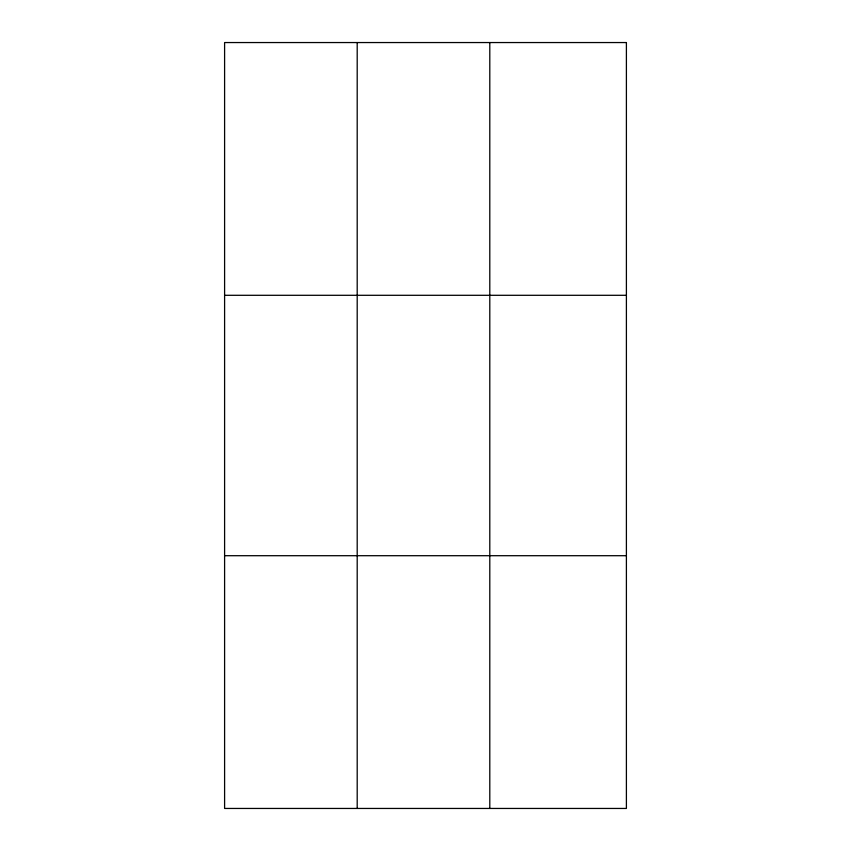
<?xml version="1.0" encoding="UTF-8"?>
<svg xmlns="http://www.w3.org/2000/svg" width="851" height="851" viewBox="0 0 851 851"><rect width="100%" height="100%" fill="white"/><g stroke="black" fill="none" stroke-linecap="round" stroke-linejoin="round"><path stroke-width="1.28" d="M357.197 42.55L357.197 808.45M489.793 42.55L489.793 808.45M224.6 295.297L626.4 295.297M224.6 555.703L626.4 555.703M626.4 42.55L626.4 808.45L224.6 808.45L224.6 42.55L626.4 42.55"/></g></svg>
